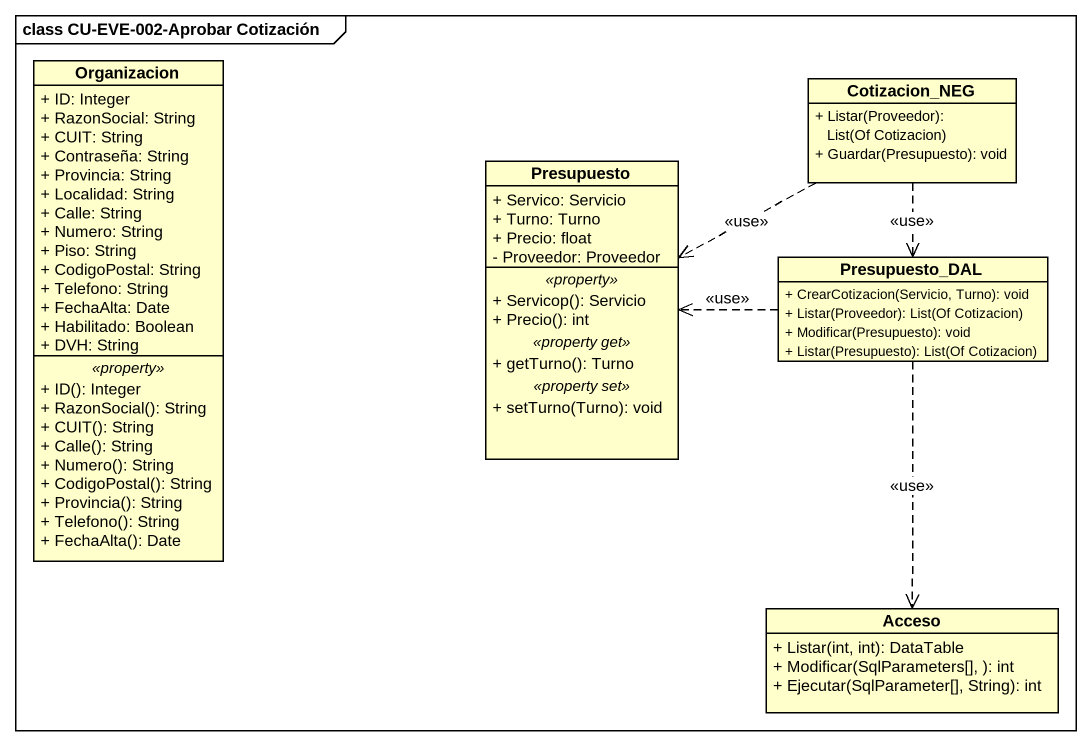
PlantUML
@startuml
mainframe class CU-EVE-002-Aprobar Cotización
hide circle
hide empty members
skinparam classAttributeIconSize 0
class Organizacion {
  + ID: Integer
  + RazonSocial: String
  + CUIT: String
  + Contraseña: String
  + Provincia: String
  + Localidad: String
  + Calle: String
  + Numero: String
  + Piso: String
  + CodigoPostal: String
  + Telefono: String
  + FechaAlta: Date
  + Habilitado: Boolean
  + DVH: String
  .. <<property>> ..
  + ID(): Integer
  + RazonSocial(): String
  + CUIT(): String
  + Calle(): String
  + Numero(): String
  + CodigoPostal(): String
  + Provincia(): String
  + Telefono(): String
  + FechaAlta(): Date
}
class Cotizacion_NEG {
  + Listar(Proveedor): List(Of Cotizacion)
  + Guardar(Presupuesto): void
}
class Presupuesto {
  + Servico: Servicio
  + Turno: Turno
  + Precio: float
  - Proveedor: Proveedor
  .. <<property>> ..
  + Servicop(): Servicio
  + Precio(): int
  .. <<property get>> ..
  + getTurno(): Turno
  .. <<property set>> ..
  + setTurno(Turno): void
}
class Presupuesto_DAL {
  + CrearCotizacion(Servicio, Turno): void
  + Listar(Proveedor): List(Of Cotizacion)
  + Modificar(Presupuesto): void
  + Listar(Presupuesto): List(Of Cotizacion)
}
class Acceso {
  + Listar(int, int): DataTable
  + Modificar(SqlParameters[], ): int
  + Ejecutar(SqlParameter[], String): int
}
Cotizacion_NEG .left.> Presupuesto : <<use>>
Cotizacion_NEG ..> Presupuesto_DAL : <<use>>
Presupuesto_DAL .left.> Presupuesto : <<use>>
Presupuesto_DAL ..> Acceso : <<use>>
@enduml
